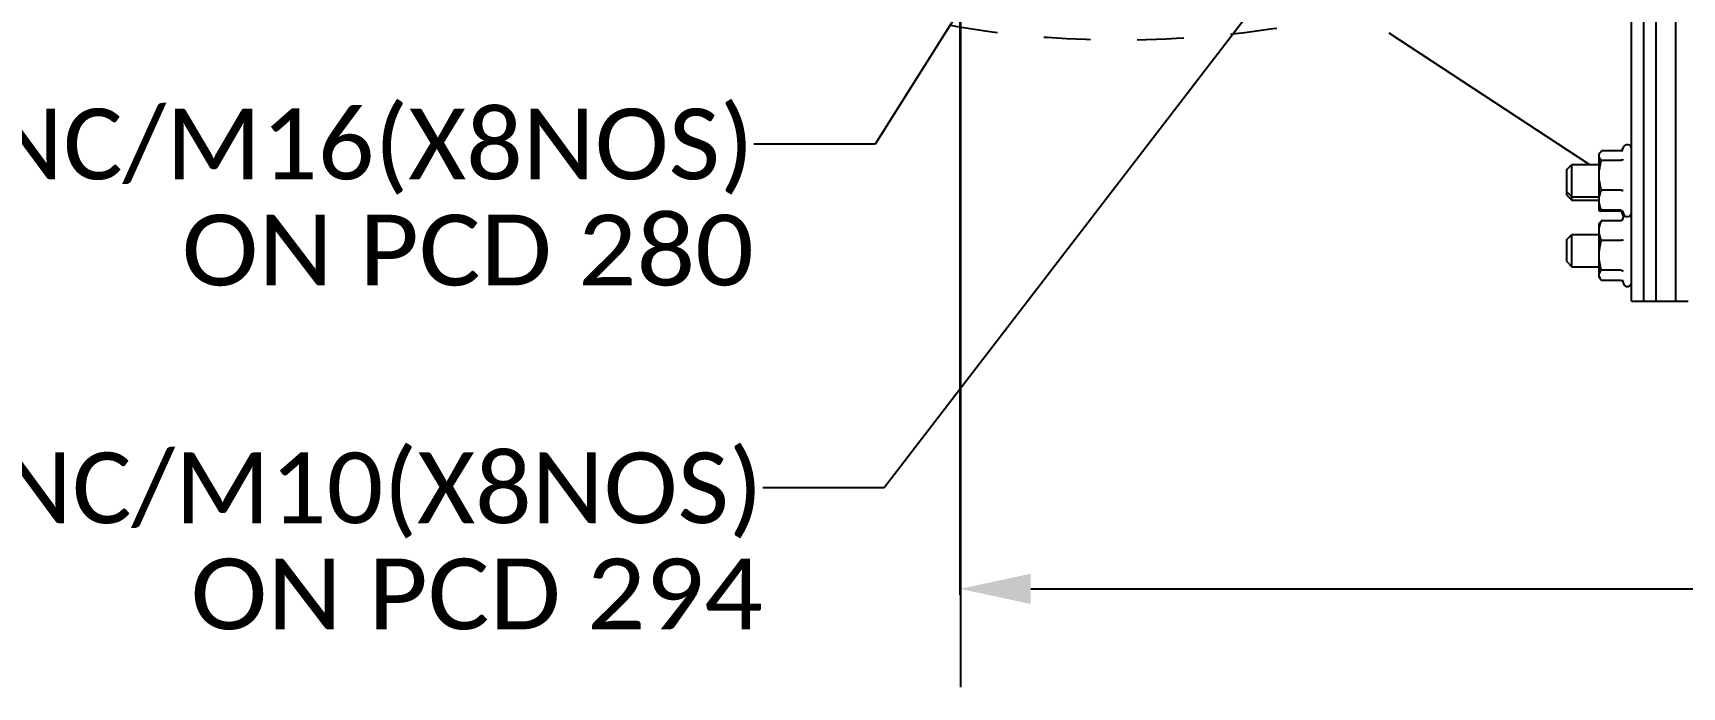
# Model space of a CAD drawing. Header units: millimetres. Extents: x 233 to 4124, y -943 to 2529.
# Drawn here: x 1092.4 to 1500, y 1835.1 to 1996.9 of the extents above; entities that cross this region are included whole.
import ezdxf
from ezdxf.enums import TextEntityAlignment as Align

# ---------------------------------------------------------------- set-up
doc = ezdxf.new("R2010")
doc.units = ezdxf.units.MM
doc.header["$LTSCALE"] = 115.5
doc.header["$PDMODE"] = 3
doc.header["$PDSIZE"] = 8
doc.linetypes.add('DASHED', pattern=[0.2, 0.1, -0.1])
doc.layers.get('0').update_dxf_attribs({"linetype": 'CONTINUOUS'})
doc.layers.get('Defpoints').update_dxf_attribs({"linetype": 'CONTINUOUS'})
doc.styles.get("Standard").update_dxf_attribs({"font": 'calibri.ttf'})
doc.dimstyles.new('DIMSTYLE_1', dxfattribs={"dimtxt": 17.5, "dimasz": 17.5, "dimexe": 1.5, "dimexo": 1, "dimgap": 0.875, "dimtad": 1, "dimdec": 0, "dimdsep": 46, "dimtxsty": 'Standard', "dimblk": '_FILLED', "dimblk1": '_FILLED', "dimblk2": '_FILLED', "dimcen": 0.09, "dimazin": 2, "dimtp": 0.01, "dimtm": 0.01, "dimtfac": 1, "dimtdec": 0, "dimtofl": 0, "dimtmove": 0, "dimatfit": 3, "dimldrblk": '_FILLED', "dimfxl": 1, "dimtolj": 1, "dimarcsym": 0})
doc.dimstyles.get("Standard").update_dxf_attribs({"dimtxt": 17.5, "dimasz": 17.5, "dimexe": 1.5, "dimexo": 1, "dimtad": 1, "dimdsep": 46, "dimtxsty": 'Standard', "dimblk": '_FILLED', "dimblk1": '_FILLED', "dimblk2": '_FILLED', "dimcen": 0.09, "dimazin": 2, "dimtol": 1, "dimtp": 0.01, "dimtm": 0.01, "dimtfac": 1, "dimtofl": 0, "dimtmove": 0, "dimatfit": 3, "dimldrblk": '_FILLED', "dimfxl": 1, "dimtolj": 1, "dimarcsym": 0})

# ---------------------------------------------------------------- blocks, each defined once
blk = doc.blocks.new('_FILLED')
at = {"color": 0, "linetype": 'ByBlock'}
blk.add_solid([(0, 0), (-1, 0.214), (-1, -0.214)], dxfattribs=at)
blk = doc.blocks.new('*D7')
at = {"color": 0, "linetype": 'Continuous', "lineweight": -2}
for p, q in [((1321.54, 2012.08), (1321.54, 1857.88)), ((1734.04, 1881.99), (1734.04, 1857.88)), ((1339.04, 1859.38), (1716.54, 1859.38))]:
    blk.add_line(p, q, dxfattribs=at)
at = {"layer": 'Defpoints', "color": 0}
for p in [(1321.54, 2013.08), (1734.04, 1882.99), (1734.04, 1859.38)]:
    blk.add_point(p, dxfattribs=at)
at = {"color": 0, "linetype": 'ByBlock', "lineweight": -2, "xscale": 17.5, "yscale": 17.5, "zscale": 17.5, "rotation": 180}
blk.add_blockref('_FILLED', (1321.54, 1859.38), dxfattribs=at)
at = {"color": 0, "linetype": 'ByBlock', "lineweight": -2, "xscale": 17.5, "yscale": 17.5, "zscale": 17.5}
blk.add_blockref('_FILLED', (1734.04, 1859.38), dxfattribs=at)
at = {"color": 0, "insert": (1527.16, 1883.59), "char_height": 17.5, "attachment_point": 2, "line_spacing_factor": 0.9}
blk.add_mtext('\\A1;413', dxfattribs=at)

msp = doc.modelspace()

# ---------------------------------------------------------------- linework, layer by layer
at = {"linetype": 'Continuous'}
for p, q in [((1487.5411, 1930.59056), (1487.5411, 2398.59056)), ((1490.5411, 2398.59056), (1490.5411, 1930.59056)), ((1493.5411, 2398.59056), (1493.5411, 1930.59056)), ((1498.5411, 1930.58285), (1498.5411, 2398.59827)), ((1321.73652, 1835.08541), (1321.73652, 2004.58541)), ((1427.60074, 1996.92453), (1477.1526, 1964.38301)), ((1479.5411, 1966.883), (1479.73608, 1967.22072)), ((1479.5411, 1953.02472), (1479.5411, 1966.883)), ((1484.93404, 1967.72679), (1480.12165, 1967.72679)), ((1484.93404, 1965.39715), (1480.12165, 1965.39715)), ((1485.19338, 1967.57614), (1485.57672, 1968.62938)), ((1485.19442, 1967.57586), (1485.19415, 1967.57513)), ((1471.5411, 1963.13301), (1472.7911, 1964.38301)), ((1471.5411, 1956.77472), (1471.5411, 1963.13301)), ((1472.7911, 1955.52472), (1472.7911, 1964.38301)), ((1472.7911, 1964.38301), (1479.5411, 1964.38301)), ((1471.5411, 1957.63301), (1472.7911, 1956.38301)), ((1484.93404, 1958.05336), (1480.12165, 1958.05336)), ((1471.5411, 1956.77472), (1472.7911, 1955.52472)), ((1472.7911, 1956.38301), (1479.5411, 1956.38301)), ((1472.7911, 1955.52472), (1479.5411, 1955.52472)), ((1479.5411, 1953.883), (1479.73608, 1953.54529)), ((1479.5411, 1953.02472), (1479.54653, 1953.0153)), ((1484.93404, 1953.03922), (1480.12165, 1953.03922)), ((1484.93404, 1952.83231), (1480.12165, 1952.83231)), ((1485.31184, 1952.8644), (1485.57672, 1952.13663)), ((1485.40701, 1952.74355), (1485.45498, 1952.64166)), ((1479.5411, 1949.59339), (1479.76742, 1949.98539)), ((1479.5411, 1936.59339), (1479.5411, 1949.59339)), ((1484.93404, 1950.47128), (1480.12165, 1950.47128)), ((1485.06488, 1952.68557), (1485.06444, 1952.68674)), ((1485.06458, 1952.68545), (1485.56555, 1951.30906)), ((1485.33395, 1950.67274), (1485.57672, 1951.33976)), ((1485.45498, 1950.87071), (1485.41562, 1950.78371)), ((1471.5411, 1945.8434), (1472.7911, 1947.0934)), ((1471.5411, 1940.3434), (1471.5411, 1945.8434)), ((1472.7911, 1947.0934), (1479.5411, 1947.0934)), ((1472.7911, 1939.0934), (1472.7911, 1947.0934)), ((1484.93404, 1945.58859), (1480.12165, 1945.58859)), ((1471.5411, 1940.3434), (1472.7911, 1939.0934)), ((1472.7911, 1939.0934), (1479.5411, 1939.0934)), ((1479.5411, 1936.59339), (1479.76742, 1936.20139)), ((1484.93404, 1938.2107), (1480.12165, 1938.2107)), ((1484.93404, 1935.7155), (1480.12165, 1935.7155)), ((1485.21457, 1935.84202), (1485.57672, 1934.84702)), ((1485.21519, 1935.84256), (1485.21536, 1935.8421)), ((1487.5411, 1930.59056), (1498.5411, 1930.59056)), ((1498.5411, 1930.58285), (1501.5411, 1930.58285))]:
    msp.add_line(p, q, dxfattribs=at)
msp.add_lwpolyline([(1485.06444, 1952.68674), (1485.00854, 1952.79174), (1484.97545, 1952.82738)], dxfattribs=at)
for centre, radius, start, end in [((1486.52837, 1968.283), 1.01272, 0, 160), ((1492.60781, 1957.14445), 13.20974, 197.5553853, 198.195683), ((1493.22378, 1957.34734), 13.85826, 198.1973392, 199.0141016), ((1484.8399, 1951.09545), 0.65463, 319.4563821, 331.5717871), ((1486.52837, 1952.483), 1.01272, 200, 0), ((1486.52837, 1950.99339), 1.01272, 132.5568847, 160), ((1486.52837, 1950.99339), 1.01272, 0, 47.7538847), ((1486.52837, 1951.62472), 1.01272, 341.7117768, 0), ((1486.52837, 1935.19339), 1.01272, 200, 0)]:
    msp.add_arc(centre, radius, start, end, dxfattribs=at)
at = {"linetype": 'DASHED'}
msp.add_ellipse((1366.68512, 2031.56426), major_axis=(-97.69816, -2.41226), ratio=0.371976348, dxfattribs=at)
at = {"linetype": 'Continuous'}
for points, knots in [([(1479.5411, 1966.56197), (1479.5411, 1966.67347), (1479.57864, 1966.90547), (1479.67656, 1967.11716), (1479.73628, 1967.22071)], [0, 0, 0, 0, 0.482630262, 1, 1, 1, 1]), ([(1480.12165, 1965.39715), (1480.0369, 1965.48827), (1479.88158, 1965.67048), (1479.6933, 1965.96017), (1479.57059, 1966.25722), (1479.5411, 1966.46261), (1479.5411, 1966.56197)], [0, 0, 0, 0, 0.280610356, 0.538705017, 0.775979973, 1, 1, 1, 1]), ([(1479.5411, 1961.72525), (1479.5411, 1962.34605), (1479.65254, 1963.59024), (1479.94575, 1964.80092), (1480.12165, 1965.39715)], [0, 0, 0, 0, 0.499660508, 1, 1, 1, 1]), ([(1479.73628, 1967.22071), (1479.76137, 1967.26421), (1479.87463, 1967.44399), (1480.01126, 1967.6081), (1480.12165, 1967.72679)], [0, 0, 0, 0, 0.236529477, 1, 1, 1, 1]), ([(1485.31423, 1967.89896), (1485.26513, 1967.84785), (1485.14831, 1967.76114), (1485.00498, 1967.72674), (1484.93381, 1967.72678)], [0, 0, 0, 0, 0.498960688, 1, 1, 1, 1]), ([(1485.45498, 1965.6686), (1485.41115, 1965.58813), (1485.24984, 1965.44639), (1485.04465, 1965.39708), (1484.93381, 1965.39713)], [0, 0, 0, 0, 0.452568548, 1, 1, 1, 1]), ([(1480.12165, 1958.05336), (1479.94575, 1958.64959), (1479.65273, 1959.8603), (1479.5411, 1961.10446), (1479.5411, 1961.72525)], [0, 0, 0, 0, 0.500339175, 1, 1, 1, 1]), ([(1479.5411, 1955.54629), (1479.5411, 1955.97187), (1479.65678, 1956.83638), (1479.9484, 1957.65241), (1480.12165, 1958.05336)], [0, 0, 0, 0, 0.493502479, 1, 1, 1, 1]), ([(1484.93381, 1958.05338), (1485.04201, 1958.05336), (1485.19326, 1958.03751), (1485.36611, 1957.98293), (1485.43121, 1957.94751), (1485.45498, 1957.92724)], [0, 0, 0, 0, 0.597502191, 0.827481537, 1, 1, 1, 1]), ([(1480.12165, 1953.03922), (1479.94839, 1953.44018), (1479.65665, 1954.25618), (1479.5411, 1955.12071), (1479.5411, 1955.54629)], [0, 0, 0, 0, 0.506500801, 1, 1, 1, 1]), ([(1479.54662, 1953.0153), (1479.55198, 1953.00613), (1479.57105, 1952.98818), (1479.63063, 1952.95425), (1479.74312, 1952.91583), (1479.91561, 1952.87242), (1480.04809, 1952.84601), (1480.12165, 1952.83231)], [0, 0, 0, 0, 0.052216215, 0.124994303, 0.336770358, 0.632286803, 1, 1, 1, 1]), ([(1479.73628, 1953.5453), (1479.76137, 1953.5018), (1479.87463, 1953.32202), (1480.01126, 1953.15791), (1480.12165, 1953.03922)], [0, 0, 0, 0, 0.236529477, 1, 1, 1, 1]), ([(1484.93404, 1953.03922), (1485.00521, 1953.03926), (1485.14852, 1953.0046), (1485.26527, 1952.91785), (1485.31438, 1952.86674)], [0, 0, 0, 0, 0.501056369, 1, 1, 1, 1]), ([(1485.08943, 1952.80823), (1485.17244, 1952.78224), (1485.32422, 1952.69169), (1485.42361, 1952.54687), (1485.45498, 1952.47)], [0, 0, 0, 0, 0.511630671, 1, 1, 1, 1]), ([(1479.5411, 1948.02993), (1479.5411, 1948.44453), (1479.6566, 1949.28795), (1479.94864, 1950.08138), (1480.12165, 1950.47128)], [0, 0, 0, 0, 0.492880169, 1, 1, 1, 1]), ([(1480.12165, 1950.47128), (1480.08734, 1950.43177), (1479.95866, 1950.27806), (1479.84183, 1950.11376), (1479.76783, 1949.98537)], [0, 0, 0, 0, 0.260967881, 1, 1, 1, 1]), ([(1485.33736, 1950.66992), (1485.28749, 1950.61176), (1485.16557, 1950.51192), (1485.01065, 1950.47125), (1484.93381, 1950.47127)], [0, 0, 0, 0, 0.499258797, 1, 1, 1, 1]), ([(1480.12165, 1945.58859), (1479.94864, 1945.97848), (1479.65679, 1946.77196), (1479.5411, 1947.61534), (1479.5411, 1948.02993)], [0, 0, 0, 0, 0.507114681, 1, 1, 1, 1]), ([(1479.5411, 1941.89964), (1479.5411, 1942.5233), (1479.65251, 1943.77309), (1479.94572, 1944.98951), (1480.12165, 1945.58859)], [0, 0, 0, 0, 0.499711905, 1, 1, 1, 1]), ([(1485.45498, 1945.72367), (1485.43147, 1945.70219), (1485.36667, 1945.66421), (1485.19395, 1945.6057), (1485.04212, 1945.58854), (1484.93381, 1945.58857)], [0, 0, 0, 0, 0.174857975, 0.40525682, 1, 1, 1, 1]), ([(1480.12165, 1938.2107), (1479.94572, 1938.80977), (1479.6527, 1940.02623), (1479.5411, 1941.27599), (1479.5411, 1941.89964)], [0, 0, 0, 0, 0.500287815, 1, 1, 1, 1]), ([(1479.5411, 1936.9631), (1479.5411, 1937.06939), (1479.57045, 1937.28818), (1479.6927, 1937.60604), (1479.88073, 1937.91664), (1480.03662, 1938.11276), (1480.12165, 1938.2107)], [0, 0, 0, 0, 0.227108074, 0.46582283, 0.722880264, 1, 1, 1, 1]), ([(1479.76778, 1936.20141), (1479.69876, 1936.32114), (1479.5852, 1936.56577), (1479.5411, 1936.83406), (1479.5411, 1936.9631)], [0, 0, 0, 0, 0.517126212, 1, 1, 1, 1]), ([(1484.93381, 1938.21071), (1485.04448, 1938.21072), (1485.24813, 1938.16342), (1485.4108, 1938.02533), (1485.45498, 1937.94636)], [0, 0, 0, 0, 0.550146196, 1, 1, 1, 1]), ([(1480.12165, 1935.7155), (1480.08734, 1935.75501), (1479.95864, 1935.90873), (1479.84179, 1936.07302), (1479.76778, 1936.20141)], [0, 0, 0, 0, 0.2609622, 1, 1, 1, 1]), ([(1484.93404, 1935.7155), (1485.01081, 1935.71553), (1485.16562, 1935.67495), (1485.28747, 1935.57517), (1485.33729, 1935.51704)], [0, 0, 0, 0, 0.500707042, 1, 1, 1, 1])]:
    msp.add_open_spline(points, degree=3, knots=knots, dxfattribs=at)
for points in [[(1484.93381, 1952.83232), (1484.9863, 1952.83234), (1485.03933, 1952.82391), (1485.08943, 1952.80823)], [(1485.31438, 1952.86674), (1485.34999, 1952.82968), (1485.38121, 1952.78793), (1485.40698, 1952.74346)]]:
    msp.add_open_spline(points, degree=3, dxfattribs=at)

# ---------------------------------------------------------------- texts
for s, width, p, p2 in [('5/8"-11 UNC/M16(X8NOS)', 1.000854, (971.99514, 1960.69678), (1270.58464, 1960.69678)), ('ON PCD 280', 1.037345, (1129.15467, 1934.44678), (1270.58464, 1934.44678)), ('3/8"-16 UNC/M10(X8NOS)', 1.000854, (974.20276, 1875.62311), (1272.79226, 1875.62311)), ('ON PCD 294', 1.037345, (1131.3623, 1849.37311), (1272.79226, 1849.37311))]:
    msp.add_text(s, height=17.5, dxfattribs=dict(at, width=width)).set_placement(p, p2, align=Align.FIT)

# ---------------------------------------------------------------- dimensions: what is measured, and where the dimension line sits
dim = msp.add_linear_dim(base=(1734.0410965169, 1859.3805164729), p1=(1321.5410965169, 2013.0817173526), p2=(1734.0410965169, 1882.9928070382), dimstyle='DIMSTYLE_1', dxfattribs=at)
dim.commit()
dim.dimension.update_dxf_attribs({"geometry": '*D7', "text_midpoint": (1527.1624470176, 1859.3805164729), "dimtype": 160})

# ---------------------------------------------------------------- leaders
for points in [[(1409.66003, 2023.58893), (1302.79226, 1884.37311), (1272.79226, 1884.37311)], [(1333.37375, 2021.66409), (1300.58464, 1969.44678), (1270.58464, 1969.44678)]]:
    msp.add_leader(points, dimstyle='Standard', override={"dimtad": 0}, dxfattribs=at)

doc.saveas('drawing.dxf')
